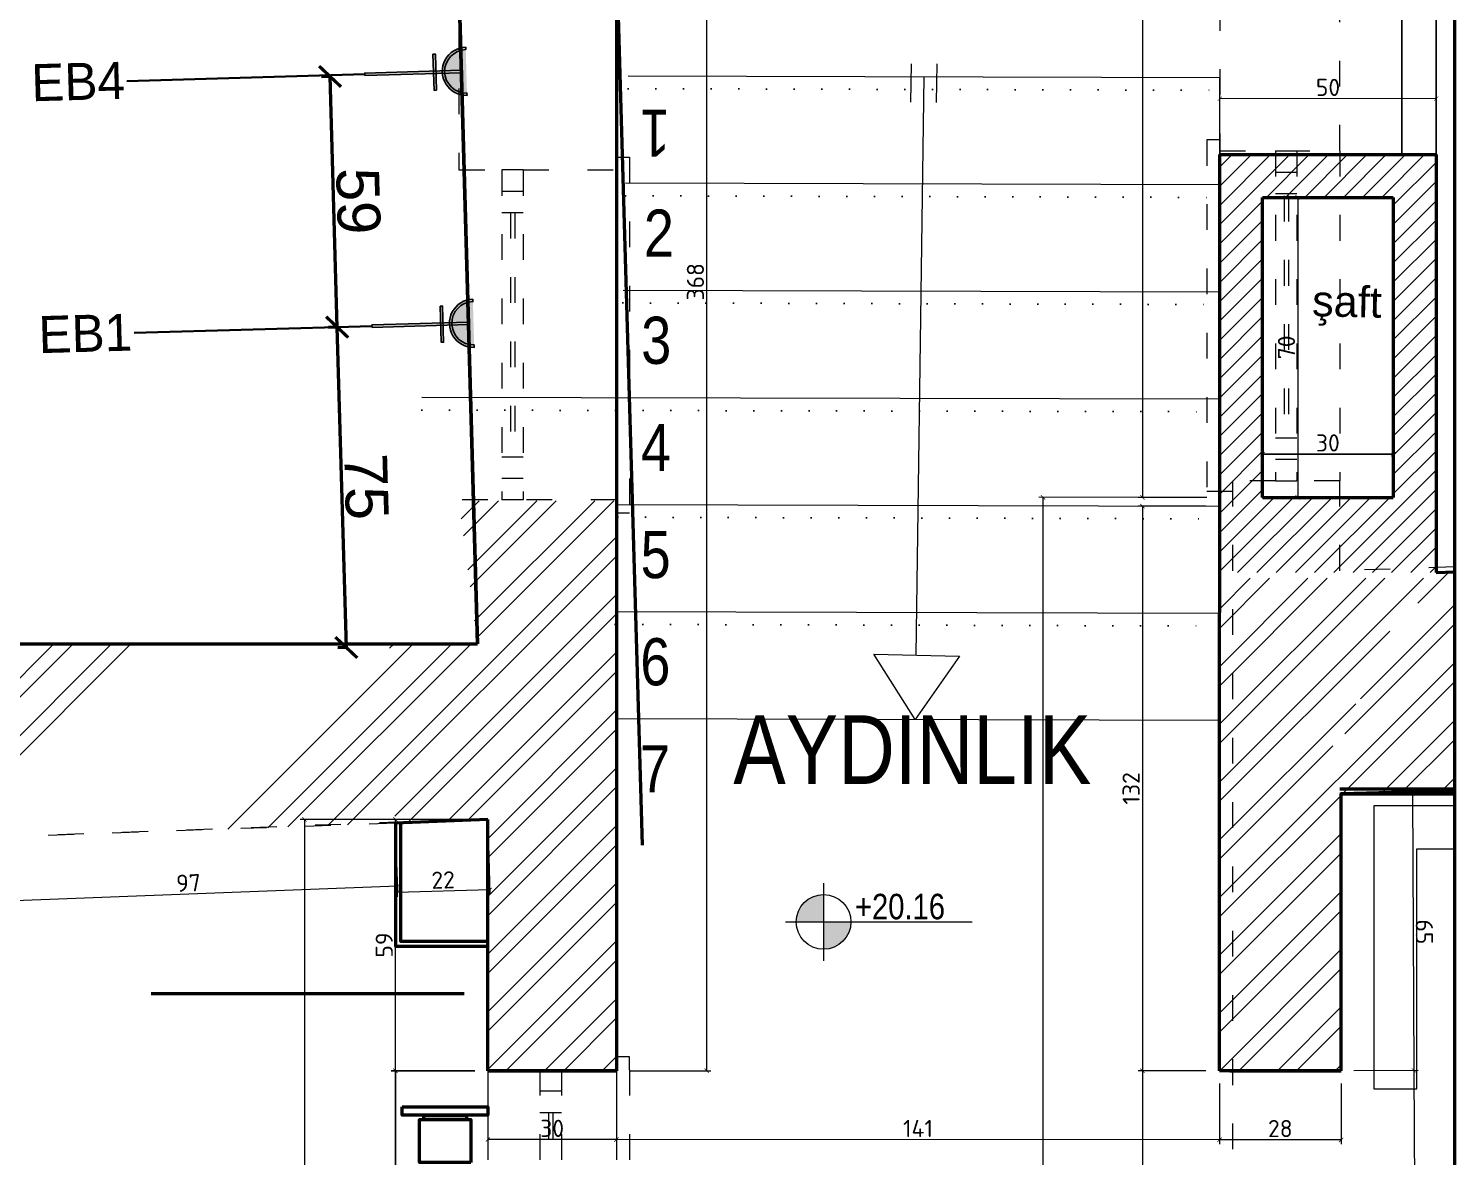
# Model space of a CAD drawing. Header units: inches. Extents: x -10121 to 9010, y 58067 to 62726.
# Drawn here: x 2993.7 to 3326.4, y 61288.9 to 61552.1 of the extents above; entities that cross this region are included whole.
import ezdxf
from ezdxf.enums import TextEntityAlignment as Align

# ---------------------------------------------------------------- set-up
doc = ezdxf.new("R2010")
doc.units = ezdxf.units.IN
for name, pattern in [('ACAD_ISO03W100', [30, 12, -18]), ('DOT', [6.35, 0, -6.35]), ('HIDDEN', [9.525, 6.35, -3.175])]:
    doc.linetypes.add(name, pattern=pattern)
for name, color, linetype, lineweight in [('A-DUVAR 0.20', 41, 'Continuous', 20), ('A-DUVAR 0.50', 40, 'Continuous', 50), ('A-MERDİ 0.18', 24, 'Continuous', 18), ('A-YAZI 0.09', 41, 'Continuous', 9), ('Auto-Duvar', 193, 'Continuous', 25), ('Auto-Olcu', 33, 'Continuous', 15), ('Auto-Silik', 251, 'Continuous', 5), ('Auto-Silik_Cizgiler', 47, 'Continuous', 9), ('Auto-SilikCizgiler', 251, 'Continuous', 9), ('Auto-Tefris', 32, 'Continuous', 9), ('ELK', 1, 'Continuous', 35), ('IZLER', 62, 'DOT', 25), ('OLCU+KOT', 70, 'Continuous', 20), ('TEXT', 142, 'Continuous', 20)]:
    doc.layers.add(name, color=color, linetype=linetype, lineweight=lineweight)
doc.layers.add('ELEKTRİK', color=10, linetype='Continuous')
doc.styles.add('1-20', font='isocpeur.ttf', dxfattribs={"height": 4})
doc.styles.get("Standard").update_dxf_attribs({"font": 'arial.ttf'})
doc.styles.add('STYLE1', font='technic_.ttf')
doc.styles.add('TAKSİM', font='GOTHIC.TTF', dxfattribs={"height": 20})
doc.linetypes.add('BATTING', pattern='A,0.0001,-0.1,[134,ltypeshp.shx,S=0.1,R=0,X=-0.1,Y=0],-0.2,[134,ltypeshp.shx,S=0.1,R=180,X=0.1,Y=0],-0.1', length=0.4001)
doc.dimstyles.new('ölçü 1_20', dxfattribs={"dimtxt": 4, "dimasz": 1, "dimexe": 1, "dimexo": 3, "dimtad": 1, "dimdec": 0, "dimtxsty": '1-20', "dimblk": 'ARCHTICK', "dimcen": 1.5, "dimclrd": 256, "dimclre": 256, "dimclrt": 256, "dimadec": 0, "dimazin": 0, "dimtfac": 1, "dimtdec": 0, "dimtmove": 0, "dimatfit": 3, "dimldrblk": 'ARCHTICK', "dimfxl": 1, "dimlwd": -1, "dimlwe": -1, "dimarcsym": 0})
doc.dimstyles.new('ölçü 1_50', dxfattribs={"dimtxt": 10, "dimasz": 5, "dimexe": 2, "dimexo": 5, "dimtad": 1, "dimdec": 0, "dimtxsty": 'Standard', "dimblk": 'ARCHTICK', "dimcen": 2.5, "dimclrd": 256, "dimclre": 256, "dimclrt": 256, "dimadec": 0, "dimazin": 0, "dimtfac": 1, "dimtdec": 0, "dimtmove": 0, "dimatfit": 3, "dimldrblk": 'ARCHTICK', "dimfxl": 1, "dimlwd": -1, "dimlwe": -1, "dimarcsym": 0})

# ---------------------------------------------------------------- blocks, each defined once
blk = doc.blocks.new('_ARCHTICK')
at = {"color": 0, "linetype": 'ByBlock', "const_width": 0.15}
blk.add_lwpolyline([(-0.5, -0.5), (0.5, 0.5)], dxfattribs=at)
blk = doc.blocks.new('*D322')
at = {"layer": 'Auto-Olcu', "ltscale": 5, "transparency": 16777216}
for p, q in [((3284.61, 61512.69), (3290.79, 61512.69)), ((3289.79, 61512.69), (3289.79, 61442.69)), ((3284.6, 61442.69), (3290.79, 61442.69))]:
    blk.add_line(p, q, dxfattribs=at)
at = {"layer": 'DEFPOINTS', "color": 0, "ltscale": 5, "transparency": 16777216}
for p in [(3281.61, 61512.69, 0.43), (3281.6, 61442.69, 0), (3289.79, 61442.69)]:
    blk.add_point(p, dxfattribs=at)
at = {"layer": 'Auto-Olcu', "ltscale": 5, "transparency": 16777216}
for p, rotation in [((3289.79, 61512.69), 89.99215612294563), ((3289.79, 61442.69), 269.9921561229456)]:
    blk.add_blockref('_ARCHTICK', p, dxfattribs=dict(at, rotation=rotation))
at = {"layer": 'Auto-Olcu', "ltscale": 5, "transparency": 16777216, "insert": (3287.17, 61477.69), "char_height": 4, "attachment_point": 5, "rotation": 89.9922, "style": '1-20'}
blk.add_mtext('70', dxfattribs=at)
blk = doc.blocks.new('*D364')
at = {"layer": 'Auto-Olcu', "ltscale": 5, "transparency": 16777216}
for p, q in [((3302.6, 61373.5), (3317.56, 61373.58)), ((3316.56, 61373.57), (3316.89, 61309.01)), ((3302.92, 61308.94), (3317.89, 61309.01))]:
    blk.add_line(p, q, dxfattribs=at)
at = {"layer": 'DEFPOINTS', "color": 0, "ltscale": 5, "transparency": 16777216}
for p in [(3299.6, 61373.49), (3316.89, 61309.01), (3299.92, 61308.92)]:
    blk.add_point(p, dxfattribs=at)
at = {"layer": 'Auto-Olcu', "ltscale": 5, "transparency": 16777216}
for p, rotation in [((3316.56, 61373.57), 90.28852393829712), ((3316.89, 61309.01), 270.2885239382971)]:
    blk.add_blockref('_ARCHTICK', p, dxfattribs=dict(at, rotation=rotation))
at = {"layer": 'Auto-Olcu', "ltscale": 5, "transparency": 16777216, "insert": (3319.35, 61341.3), "char_height": 4, "attachment_point": 5, "rotation": 270.2885, "style": '1-20'}
blk.add_mtext('65', dxfattribs=at)
blk = doc.blocks.new('*D365')
at = {"layer": 'Auto-Olcu', "ltscale": 5, "transparency": 16777216}
for p, q in [((3302.92, 61308.94), (3317.89, 61309.01)), ((3316.89, 61309.01), (3319.58, 60773.62)), ((3302.92, 60773.53), (3320.58, 60773.62))]:
    blk.add_line(p, q, dxfattribs=at)
at = {"layer": 'DEFPOINTS', "color": 0, "ltscale": 5, "transparency": 16777216}
for p in [(3299.92, 61308.92), (3299.92, 60773.52), (3319.58, 60773.62)]:
    blk.add_point(p, dxfattribs=at)
at = {"layer": 'Auto-Olcu', "ltscale": 5, "transparency": 16777216}
for p, rotation in [((3316.89, 61309.01), 90.28852393795597), ((3319.58, 60773.62), 270.288523937956)]:
    blk.add_blockref('_ARCHTICK', p, dxfattribs=dict(at, rotation=rotation))
at = {"layer": 'Auto-Olcu', "ltscale": 5, "transparency": 16777216, "insert": (3320.86, 61041.33), "char_height": 4, "attachment_point": 5, "rotation": 270.2885, "style": '1-20'}
blk.add_mtext('535', dxfattribs=at)
blk = doc.blocks.new('*D367')
at = {"layer": 'Auto-Olcu', "ltscale": 5, "transparency": 16777216}
for p, q in [((3268.34, 61440.67), (3252.55, 61440.67)), ((3253.55, 61440.67), (3253.55, 61308.92)), ((3268.33, 61308.92), (3252.55, 61308.92))]:
    blk.add_line(p, q, dxfattribs=at)
at = {"layer": 'DEFPOINTS', "color": 0, "ltscale": 5, "transparency": 16777216}
for p in [(3271.34, 61440.67), (3253.55, 61308.92), (3271.33, 61308.92)]:
    blk.add_point(p, dxfattribs=at)
at = {"layer": 'Auto-Olcu', "ltscale": 5, "transparency": 16777216}
for p, rotation in [((3253.55, 61440.67), 89.99893889221205), ((3253.55, 61308.92), 269.998938892212)]:
    blk.add_blockref('_ARCHTICK', p, dxfattribs=dict(at, rotation=rotation))
at = {"layer": 'Auto-Olcu', "ltscale": 5, "transparency": 16777216, "insert": (3250.93, 61374.8), "char_height": 4, "attachment_point": 5, "rotation": 89.9989, "style": '1-20'}
blk.add_mtext('132', dxfattribs=at)
blk = doc.blocks.new('*D368')
at = {"layer": 'Auto-Olcu', "ltscale": 5, "transparency": 16777216}
for p, q in [((3268.33, 61308.92), (3252.55, 61308.92)), ((3253.55, 61308.92), (3253.54, 60773.52)), ((3268.57, 60773.52), (3252.54, 60773.52))]:
    blk.add_line(p, q, dxfattribs=at)
at = {"layer": 'DEFPOINTS', "color": 0, "ltscale": 5, "transparency": 16777216}
for p in [(3271.33, 61308.92), (3253.54, 60773.52), (3271.57, 60773.52)]:
    blk.add_point(p, dxfattribs=at)
at = {"layer": 'Auto-Olcu', "ltscale": 5, "transparency": 16777216}
for p, rotation in [((3253.55, 61308.92), 89.99893889275977), ((3253.54, 60773.52), 269.9989388927598)]:
    blk.add_blockref('_ARCHTICK', p, dxfattribs=dict(at, rotation=rotation))
at = {"layer": 'Auto-Olcu', "ltscale": 5, "transparency": 16777216, "insert": (3250.92, 61041.22), "char_height": 4, "attachment_point": 5, "rotation": 89.9989, "style": '1-20'}
blk.add_mtext('535', dxfattribs=at)
blk = doc.blocks.new('*D370')
at = {"layer": 'Auto-Olcu', "ltscale": 5, "transparency": 16777216}
for p, q in [((3268.6, 61442.69), (3229.4, 61442.7)), ((3230.36, 60716.36), (3230.4, 61442.7)), ((3268.57, 60716.36), (3229.36, 60716.36))]:
    blk.add_line(p, q, dxfattribs=at)
at = {"layer": 'DEFPOINTS', "color": 0, "ltscale": 5, "transparency": 16777216}
for p in [(3230.4, 61442.7), (3271.6, 61442.69), (3271.57, 60716.36)]:
    blk.add_point(p, dxfattribs=at)
at = {"layer": 'Auto-Olcu', "ltscale": 5, "transparency": 16777216}
for p, rotation in [((3230.4, 61442.7), 89.99695626292811), ((3230.36, 60716.36), 269.9969562629281)]:
    blk.add_blockref('_ARCHTICK', p, dxfattribs=dict(at, rotation=rotation))
at = {"layer": 'Auto-Olcu', "ltscale": 5, "transparency": 16777216, "insert": (3227.76, 61079.53), "char_height": 4, "attachment_point": 5, "rotation": 89.997, "style": '1-20'}
blk.add_mtext('726', dxfattribs=at)
blk = doc.blocks.new('*D371')
at = {"layer": 'Auto-Olcu', "ltscale": 5, "transparency": 16777216}
for p, q in [((3271.56, 61305.93), (3271.56, 61291.8)), ((3299.92, 61305.92), (3299.92, 61291.79)), ((3299.92, 61292.79), (3271.56, 61292.8))]:
    blk.add_line(p, q, dxfattribs=at)
at = {"layer": 'DEFPOINTS', "color": 0, "ltscale": 5, "transparency": 16777216}
for p in [(3271.56, 61308.93), (3299.92, 61308.92), (3271.56, 61292.8)]:
    blk.add_point(p, dxfattribs=at)
at = {"layer": 'Auto-Olcu', "ltscale": 5, "transparency": 16777216}
for p, rotation in [((3271.56, 61292.8), 179.9834468725655), ((3299.92, 61292.79), 359.9834468725655)]:
    blk.add_blockref('_ARCHTICK', p, dxfattribs=dict(at, rotation=rotation))
at = {"layer": 'Auto-Olcu', "ltscale": 5, "transparency": 16777216, "insert": (3285.74, 61295.42), "char_height": 4, "attachment_point": 5, "rotation": 359.9834, "style": '1-20'}
blk.add_mtext('28', dxfattribs=at)
blk = doc.blocks.new('*D372')
at = {"layer": 'Auto-Olcu', "ltscale": 5, "transparency": 16777216}
for p, q in [((3130.86, 61305.92), (3130.86, 61291.84)), ((3271.56, 61305.93), (3271.56, 61291.8)), ((3271.56, 61292.8), (3130.86, 61292.84))]:
    blk.add_line(p, q, dxfattribs=at)
at = {"layer": 'DEFPOINTS', "color": 0, "ltscale": 5, "transparency": 16777216}
for p in [(3130.86, 61308.92), (3271.56, 61308.93), (3130.86, 61292.84)]:
    blk.add_point(p, dxfattribs=at)
at = {"layer": 'Auto-Olcu', "ltscale": 5, "transparency": 16777216}
for p, rotation in [((3130.86, 61292.84), 179.9834468720648), ((3271.56, 61292.8), 359.9834468720648)]:
    blk.add_blockref('_ARCHTICK', p, dxfattribs=dict(at, rotation=rotation))
at = {"layer": 'Auto-Olcu', "ltscale": 5, "transparency": 16777216, "insert": (3201.21, 61295.45), "char_height": 4, "attachment_point": 5, "rotation": 359.9834, "style": '1-20'}
blk.add_mtext('141', dxfattribs=at)
blk = doc.blocks.new('*D373')
at = {"layer": 'Auto-Olcu', "ltscale": 5, "transparency": 16777216}
for p, q in [((3100.86, 61305.92), (3100.86, 61291.85)), ((3130.86, 61305.92), (3130.86, 61291.84)), ((3130.86, 61292.84), (3100.86, 61292.85))]:
    blk.add_line(p, q, dxfattribs=at)
at = {"layer": 'DEFPOINTS', "color": 0, "ltscale": 5, "transparency": 16777216}
for p in [(3100.86, 61308.92), (3130.86, 61308.92), (3100.86, 61292.85)]:
    blk.add_point(p, dxfattribs=at)
at = {"layer": 'Auto-Olcu', "ltscale": 5, "transparency": 16777216}
for p, rotation in [((3100.86, 61292.85), 179.9834468720648), ((3130.86, 61292.84), 359.9834468720648)]:
    blk.add_blockref('_ARCHTICK', p, dxfattribs=dict(at, rotation=rotation))
at = {"layer": 'Auto-Olcu', "ltscale": 5, "transparency": 16777216, "insert": (3115.86, 61295.47), "char_height": 4, "attachment_point": 5, "rotation": 359.9834, "style": '1-20'}
blk.add_mtext('30', dxfattribs=at)
blk = doc.blocks.new('*D376')
at = {"layer": 'Auto-Olcu', "ltscale": 5, "transparency": 16777216}
for p, q in [((3097.86, 61367.55), (3078.3, 61367.55)), ((3079.3, 61308.92), (3079.3, 61367.55)), ((3097.8, 61308.92), (3078.3, 61308.92))]:
    blk.add_line(p, q, dxfattribs=at)
at = {"layer": 'DEFPOINTS', "color": 0, "ltscale": 5, "transparency": 16777216}
for p in [(3079.3, 61367.55), (3100.86, 61367.55), (3100.8, 61308.92)]:
    blk.add_point(p, dxfattribs=at)
at = {"layer": 'Auto-Olcu', "ltscale": 5, "transparency": 16777216}
for p, rotation in [((3079.3, 61367.55), 90), ((3079.3, 61308.92), 270)]:
    blk.add_blockref('_ARCHTICK', p, dxfattribs=dict(at, rotation=rotation))
at = {"layer": 'Auto-Olcu', "ltscale": 5, "transparency": 16777216, "insert": (3076.68, 61338.24), "char_height": 4, "attachment_point": 5, "rotation": 90, "style": '1-20'}
blk.add_mtext('59', dxfattribs=at)
blk = doc.blocks.new('*D377')
at = {"layer": 'Auto-Olcu', "ltscale": 5, "transparency": 16777216}
for p, q in [((3097.86, 61367.55), (3057.06, 61367.55)), ((3058.06, 61367.55), (3058.06, 60660.02)), ((3097.42, 60660.02), (3057.06, 60660.02))]:
    blk.add_line(p, q, dxfattribs=at)
at = {"layer": 'DEFPOINTS', "color": 0, "ltscale": 5, "transparency": 16777216}
for p in [(3100.86, 61367.55), (3058.06, 60660.02), (3100.42, 60660.02)]:
    blk.add_point(p, dxfattribs=at)
at = {"layer": 'Auto-Olcu', "ltscale": 5, "transparency": 16777216}
for p, rotation in [((3058.06, 61367.55), 90), ((3058.06, 60660.02), 270)]:
    blk.add_blockref('_ARCHTICK', p, dxfattribs=dict(at, rotation=rotation))
at = {"layer": 'Auto-Olcu', "ltscale": 5, "transparency": 16777216, "insert": (3055.44, 61013.78), "char_height": 4, "attachment_point": 5, "rotation": 90, "style": '1-20'}
blk.add_mtext('708', dxfattribs=at)
blk = doc.blocks.new('*D378')
at = {"layer": 'Auto-Olcu', "ltscale": 5, "transparency": 16777216}
for p, q in [((3079.28, 61363.94), (3079.68, 61349.48)), ((3100.95, 61364.55), (3101.35, 61350.09)), ((3101.32, 61351.09), (3079.66, 61350.48))]:
    blk.add_line(p, q, dxfattribs=at)
at = {"layer": 'DEFPOINTS', "color": 0, "ltscale": 5, "transparency": 16777216}
for p in [(3079.2, 61366.94), (3100.86, 61367.55), (3079.66, 61350.48)]:
    blk.add_point(p, dxfattribs=at)
at = {"layer": 'Auto-Olcu', "ltscale": 5, "transparency": 16777216}
for p, rotation in [((3079.66, 61350.48), 181.6030276714567), ((3101.32, 61351.09), 1.603027671456676)]:
    blk.add_blockref('_ARCHTICK', p, dxfattribs=dict(at, rotation=rotation))
at = {"layer": 'Auto-Olcu', "ltscale": 5, "transparency": 16777216, "insert": (3090.42, 61353.41), "char_height": 4, "attachment_point": 5, "rotation": 1.603, "style": '1-20'}
blk.add_mtext('22', dxfattribs=at)
blk = doc.blocks.new('*D379')
at = {"layer": 'Auto-Olcu', "ltscale": 5, "transparency": 16777216}
for p, q in [((3079.31, 61363.94), (3079.81, 61350.96)), ((2982, 61360.22), (2982.5, 61347.24)), ((3079.77, 61351.96), (2982.46, 61348.24))]:
    blk.add_line(p, q, dxfattribs=at)
at = {"layer": 'DEFPOINTS', "color": 0, "ltscale": 5, "transparency": 16777216}
for p in [(3079.2, 61366.94), (2981.88, 61363.22), (2982.46, 61348.24)]:
    blk.add_point(p, dxfattribs=at)
at = {"layer": 'Auto-Olcu', "ltscale": 5, "transparency": 16777216}
for p, rotation in [((3079.77, 61351.96), 2.1900749773088), ((2982.46, 61348.24), 182.1900749773088)]:
    blk.add_blockref('_ARCHTICK', p, dxfattribs=dict(at, rotation=rotation))
at = {"layer": 'Auto-Olcu', "ltscale": 5, "transparency": 16777216, "insert": (3031.01, 61352.72), "char_height": 4, "attachment_point": 5, "rotation": 2.1901, "style": '1-20'}
blk.add_mtext('97', dxfattribs=at)
blk = doc.blocks.new('*D484')
at = {"layer": 'Auto-Olcu', "ltscale": 5, "transparency": 16777216}
for p, q in [((3133.86, 61677.08), (3152.9, 61677.08)), ((3151.9, 61677.08), (3151.9, 61308.92)), ((3133.86, 61308.92), (3152.9, 61308.92))]:
    blk.add_line(p, q, dxfattribs=at)
at = {"layer": 'DEFPOINTS', "color": 0, "ltscale": 5, "transparency": 16777216}
for p in [(3130.86, 61677.08), (3130.86, 61308.92), (3151.9, 61308.92)]:
    blk.add_point(p, dxfattribs=at)
at = {"layer": 'Auto-Olcu', "ltscale": 5, "transparency": 16777216}
for p, rotation in [((3151.9, 61677.08), 90), ((3151.9, 61308.92), 270)]:
    blk.add_blockref('_ARCHTICK', p, dxfattribs=dict(at, rotation=rotation))
at = {"layer": 'Auto-Olcu', "ltscale": 5, "transparency": 16777216, "insert": (3149.28, 61493), "char_height": 4, "attachment_point": 5, "rotation": 90, "style": '1-20'}
blk.add_mtext('368', dxfattribs=at)
blk = doc.blocks.new('*D489')
at = {"layer": 'Auto-Olcu', "ltscale": 5, "transparency": 16777216}
for p, q in [((3268.6, 61692.32), (3252.55, 61692.32)), ((3253.55, 61692.32), (3253.55, 61442.69)), ((3268.6, 61442.69), (3252.55, 61442.69))]:
    blk.add_line(p, q, dxfattribs=at)
at = {"layer": 'DEFPOINTS', "color": 0, "ltscale": 5, "transparency": 16777216}
for p in [(3271.6, 61692.32), (3253.55, 61442.69), (3271.6, 61442.69)]:
    blk.add_point(p, dxfattribs=at)
at = {"layer": 'Auto-Olcu', "ltscale": 5, "transparency": 16777216}
for p, rotation in [((3253.55, 61692.32), 90.00127019456967), ((3253.55, 61442.69), 270.0012701945697)]:
    blk.add_blockref('_ARCHTICK', p, dxfattribs=dict(at, rotation=rotation))
at = {"layer": 'Auto-Olcu', "ltscale": 5, "transparency": 16777216, "insert": (3256.17, 61567.51), "char_height": 4, "attachment_point": 5, "rotation": 270.0013, "style": '1-20'}
blk.add_mtext('250', dxfattribs=at)
blk = doc.blocks.new('*D509')
at = {"layer": 'Auto-Olcu', "ltscale": 5, "transparency": 16777216}
for p, q in [((3271.63, 61525.69), (3271.63, 61536.73)), ((3322.08, 61535.71), (3271.63, 61535.73)), ((3322.08, 61525.67), (3322.08, 61536.71))]:
    blk.add_line(p, q, dxfattribs=at)
at = {"layer": 'DEFPOINTS', "color": 0, "ltscale": 5, "transparency": 16777216}
for p in [(3271.63, 61535.73), (3271.63, 61522.69), (3322.08, 61522.67)]:
    blk.add_point(p, dxfattribs=at)
at = {"layer": 'Auto-Olcu', "ltscale": 5, "transparency": 16777216}
for p, rotation in [((3271.63, 61535.73), 179.983446872612), ((3322.08, 61535.71), 359.983446872612)]:
    blk.add_blockref('_ARCHTICK', p, dxfattribs=dict(at, rotation=rotation))
at = {"layer": 'Auto-Olcu', "ltscale": 5, "transparency": 16777216, "insert": (3296.86, 61538.35), "char_height": 4, "attachment_point": 5, "rotation": 359.9834, "style": '1-20'}
blk.add_mtext('50', dxfattribs=at)
blk = doc.blocks.new('*D523')
at = {"layer": 'Auto-Olcu', "ltscale": 5, "transparency": 16777216}
for p, q in [((3100.86, 61305.92), (3100.86, 61291.85)), ((3130.86, 61305.92), (3130.86, 61291.84)), ((3130.86, 61292.84), (3100.86, 61292.85))]:
    blk.add_line(p, q, dxfattribs=at)
at = {"layer": 'DEFPOINTS', "color": 0, "ltscale": 5, "transparency": 16777216}
for p in [(3100.86, 61308.92), (3130.86, 61308.92), (3100.86, 61292.85)]:
    blk.add_point(p, dxfattribs=at)
at = {"layer": 'Auto-Olcu', "ltscale": 5, "transparency": 16777216}
for p, rotation in [((3100.86, 61292.85), 179.9834468712311), ((3130.86, 61292.84), 359.983446871231)]:
    blk.add_blockref('_ARCHTICK', p, dxfattribs=dict(at, rotation=rotation))
at = {"layer": 'Auto-Olcu', "ltscale": 5, "transparency": 16777216, "insert": (3115.86, 61295.47), "char_height": 4, "attachment_point": 5, "rotation": 359.9834, "style": '1-20'}
blk.add_mtext('30', dxfattribs=at)
blk = doc.blocks.new('*D524')
at = {"layer": 'Auto-Olcu', "ltscale": 5, "transparency": 16777216}
for p, q in [((3097.86, 61367.55), (3078.3, 61367.55)), ((3079.3, 61308.92), (3079.3, 61367.55)), ((3097.8, 61308.92), (3078.3, 61308.92))]:
    blk.add_line(p, q, dxfattribs=at)
at = {"layer": 'DEFPOINTS', "color": 0, "ltscale": 5, "transparency": 16777216}
for p in [(3079.3, 61367.55), (3100.86, 61367.55), (3100.8, 61308.92)]:
    blk.add_point(p, dxfattribs=at)
at = {"layer": 'Auto-Olcu', "ltscale": 5, "transparency": 16777216}
for p, rotation in [((3079.3, 61367.55), 90), ((3079.3, 61308.92), 270)]:
    blk.add_blockref('_ARCHTICK', p, dxfattribs=dict(at, rotation=rotation))
at = {"layer": 'Auto-Olcu', "ltscale": 5, "transparency": 16777216, "insert": (3076.68, 61338.24), "char_height": 4, "attachment_point": 5, "rotation": 90, "style": '1-20'}
blk.add_mtext('59', dxfattribs=at)
blk = doc.blocks.new('*D525')
at = {"layer": 'Auto-Olcu', "ltscale": 5, "transparency": 16777216}
for p, q in [((3079.28, 61363.94), (3079.68, 61349.48)), ((3100.95, 61364.55), (3101.35, 61350.09)), ((3101.32, 61351.09), (3079.66, 61350.48))]:
    blk.add_line(p, q, dxfattribs=at)
at = {"layer": 'DEFPOINTS', "color": 0, "ltscale": 5, "transparency": 16777216}
for p in [(3079.2, 61366.94), (3100.86, 61367.55), (3079.66, 61350.48)]:
    blk.add_point(p, dxfattribs=at)
at = {"layer": 'Auto-Olcu', "ltscale": 5, "transparency": 16777216}
for p, rotation in [((3079.66, 61350.48), 181.603027671461), ((3101.32, 61351.09), 1.603027671460993)]:
    blk.add_blockref('_ARCHTICK', p, dxfattribs=dict(at, rotation=rotation))
at = {"layer": 'Auto-Olcu', "ltscale": 5, "transparency": 16777216, "insert": (3090.42, 61353.41), "char_height": 4, "attachment_point": 5, "rotation": 1.603, "style": '1-20'}
blk.add_mtext('22', dxfattribs=at)
blk = doc.blocks.new('*D526')
at = {"layer": 'Auto-Olcu', "ltscale": 5, "transparency": 16777216}
for p, q in [((3079.31, 61363.94), (3079.81, 61350.96)), ((2982, 61360.22), (2982.5, 61347.24)), ((3079.77, 61351.96), (2982.46, 61348.24))]:
    blk.add_line(p, q, dxfattribs=at)
at = {"layer": 'DEFPOINTS', "color": 0, "ltscale": 5, "transparency": 16777216}
for p in [(3079.2, 61366.94), (2981.88, 61363.22), (2982.46, 61348.24)]:
    blk.add_point(p, dxfattribs=at)
at = {"layer": 'Auto-Olcu', "ltscale": 5, "transparency": 16777216}
for p, rotation in [((3079.77, 61351.96), 2.190074977290335), ((2982.46, 61348.24), 182.1900749772904)]:
    blk.add_blockref('_ARCHTICK', p, dxfattribs=dict(at, rotation=rotation))
at = {"layer": 'Auto-Olcu', "ltscale": 5, "transparency": 16777216, "insert": (3031.01, 61352.72), "char_height": 4, "attachment_point": 5, "rotation": 2.1901, "style": '1-20'}
blk.add_mtext('97', dxfattribs=at)
blk = doc.blocks.new('mghh')
at = {"layer": 'A-DUVAR 0.50'}
for points in [[(-66467.04, 54547.04), (-66467.04, 54567.04), (-66465.04, 54567.04), (-66465.04, 54547.04)], [(-66454.04, 54563.04), (-66454.04, 54551.04), (-66464.04, 54551.04), (-66464.04, 54563.04)], [(-66465.04, 54552.04), (-66465.04, 54562.04), (-66464.04, 54562.04), (-66464.04, 54552.04)]]:
    blk.add_lwpolyline(points, close=True, dxfattribs=at)
blk = doc.blocks.new('A$C50025146')
at = {"layer": 'ELEKTRİK'}
h = blk.add_hatch(color=256, dxfattribs=at)
edge = h.paths.add_edge_path()
edge.add_line((23.7, 11.25), (23.7, 10.69))
edge.add_ellipse((23.7, 5.63), major_axis=(3.58, -3.58), ratio=1, start_angle=135, end_angle=315)
edge.add_line((23.7, 0.56), (23.7, 0))
edge.add_ellipse((23.7, 5.63), major_axis=(3.98, 3.98), ratio=1, start_angle=45, end_angle=225, ccw=False)
for points in [[(16.03, 9.85), (16.59, 9.85), (16.59, 1.41), (16.03, 1.41)], [(0, 5.35), (0, 5.91), (22.51, 5.91), (22.51, 5.35)]]:
    blk.add_hatch(color=256, dxfattribs=at).paths.add_polyline_path(points)
at = {"layer": 'ELEKTRİK', "elevation": 0}
blk.add_lwpolyline([(23.7, 0), (23.7, 0.56, -1), (23.7, 10.69), (23.7, 11.25, 1)], format="xyb", close=True, dxfattribs=at)
for points in [[(16.03, 1.41), (16.03, 9.85), (16.59, 9.85), (16.59, 1.41)], [(0, 5.91), (22.51, 5.91), (22.51, 5.35), (0, 5.35)]]:
    blk.add_lwpolyline(points, close=True, dxfattribs=at)
blk = doc.blocks.new('*D773')
at = {"layer": 'A-DUVAR 0.50', "transparency": 16777216}
for p, q in [((3065.89, 61482.41), (3063.71, 61482.35)), ((3067.84, 61407.66), (3065.71, 61482.41)), ((3068.02, 61407.66), (3065.84, 61407.6))]:
    blk.add_line(p, q, dxfattribs=at)
at = {"layer": 'DEFPOINTS', "color": 0, "transparency": 16777216}
for p in [(3065.71, 61482.41), (3096.32, 61483.28), (3098.46, 61408.53)]:
    blk.add_point(p, dxfattribs=at)
at = {"layer": 'A-DUVAR 0.50', "transparency": 16777216, "xscale": 5, "yscale": 5, "zscale": 5}
for p, rotation in [((3065.71, 61482.41), 91.63627543515673), ((3067.84, 61407.66), 271.6362754351567)]:
    blk.add_blockref('_ARCHTICK', p, dxfattribs=dict(at, rotation=rotation))
at = {"layer": 'A-DUVAR 0.50', "transparency": 16777216, "insert": (3072.48, 61445.2), "char_height": 10, "attachment_point": 5, "rotation": 271.6363}
blk.add_mtext('75', dxfattribs=at)
blk = doc.blocks.new('*D774')
at = {"layer": 'A-DUVAR 0.50', "transparency": 16777216}
for p, q in [((3064.22, 61540.91), (3062.04, 61540.84)), ((3065.71, 61482.41), (3064.04, 61540.9)), ((3065.89, 61482.41), (3063.71, 61482.35))]:
    blk.add_line(p, q, dxfattribs=at)
at = {"layer": 'DEFPOINTS', "color": 0, "transparency": 16777216}
for p in [(3064.04, 61540.9), (3083.4, 61541.45), (3096.32, 61483.28)]:
    blk.add_point(p, dxfattribs=at)
at = {"layer": 'A-DUVAR 0.50', "transparency": 16777216, "xscale": 5, "yscale": 5, "zscale": 5}
for p, rotation in [((3064.04, 61540.9), 91.63627543515673), ((3065.71, 61482.41), 271.6362754351567)]:
    blk.add_blockref('_ARCHTICK', p, dxfattribs=dict(at, rotation=rotation))
at = {"layer": 'A-DUVAR 0.50', "transparency": 16777216, "insert": (3070.6, 61511.82), "char_height": 10, "attachment_point": 5, "rotation": 271.6363}
blk.add_mtext('59', dxfattribs=at)

msp = doc.modelspace()

# ---------------------------------------------------------------- hatches: boundary and pattern name
at = {"layer": 'Auto-Silik_Cizgiler'}
h = msp.add_hatch(dxfattribs=at)
h.set_pattern_fill('ANSI31', color=256)
h.set_pattern_definition([(45, (35552.8964, -4133.1194), (-2.24506403, 2.24506403), [])])
h.paths.add_polyline_path([(3271.63, 61522.67), (3322.08, 61522.67), (3322.08, 61425.16), (3271.63, 61425.16)])
h.paths.add_polyline_path([(3281.6, 61442.69), (3281.6, 61512.69), (3312.08, 61512.69), (3312.08, 61442.69)])
h = msp.add_hatch(dxfattribs=at)
h.set_pattern_fill('ANSI32', color=256)
h.set_pattern_definition([(45, (35076.8135, 976.715), (-6.7351921, 6.7351921), []), (45, (35081.304, 976.715), (-6.7351921, 6.7351921), [])])
h.paths.add_polyline_path([(3297.93, 61384.76), (3299.32, 61383.44), (3307.88, 61407.17), (3322.08, 61425.16)], flags=16)
h.paths.add_polyline_path([(3326.37, 61374.22), (3326.37, 61425.31), (3322.08, 61425.16), (3322.08, 61423.81), (3271.6, 61423.81), (3271.56, 61308.92), (3299.92, 61309.07), (3299.6, 61373.49)])
at = {"layer": 'OLCU+KOT'}
h = msp.add_hatch(color=256, dxfattribs=at)
h.paths.add_polyline_path([(3179.19, 61350, 0.414214), (3172.81, 61343.63), (3179.19, 61343.63)])
h.paths.add_polyline_path([(3185.57, 61343.63), (3179.19, 61343.63), (3179.19, 61337.25, 0.414214)])

# ---------------------------------------------------------------- linework, layer by layer
at = {"layer": 'A-DUVAR 0.20', "linetype": 'ACAD_ISO03W100', "ltscale": 0.5}
msp.add_line((3079.2, 61366.68), (2981.88, 61363.22), dxfattribs=at)
at = {"layer": 'A-DUVAR 0.50'}
for p, q in [((3326.37, 62198.05), (3326.37, 60399.84)), ((3130.88, 61645.08), (3130.86, 61308.92)), ((3271.56, 61308.92), (3271.63, 61522.67)), ((3322.08, 61425.16), (3326.37, 61425.31)), ((3299.6, 61374.69), (3326.37, 61374.69)), ((3299.6, 61373.49), (3326.37, 61373.49)), ((3326.37, 61374.22), (3299.92, 61373.5)), ((3299.92, 61308.92), (3299.92, 61373.5)), ((3100.86, 61367.55), (3079.2, 61366.68)), ((3100.86, 61308.92), (3100.86, 61367.55)), ((3130.86, 61308.92), (3100.86, 61308.92)), ((3100.88, 61308.92), (3130.86, 61308.92)), ((3299.92, 61308.92), (3271.56, 61308.92)), ((3273.99, 61308.92), (3299.92, 61308.92))]:
    msp.add_line(p, q, dxfattribs=at)
at = {"layer": 'A-DUVAR 0.50', "color": 0}
for p, q in [((3127.03, 61704.08), (3136.82, 61361.53)), ((3098.46, 61408.53), (3090.43, 61689.66)), ((3090.43, 61689.66), (3098.46, 61408.53)), ((2846.46, 61408.53), (3098.46, 61408.53))]:
    msp.add_line(p, q, dxfattribs=at)
at = {"layer": 'A-DUVAR 0.50', "extrusion": (0.000323711, -0.006118, 0.999981)}
for p, q in [((3281.6, 61442.69, 0), (3281.61, 61512.69, 0.43)), ((3281.61, 61512.69, 0.43), (3312.08, 61512.69, 0.42)), ((3312.08, 61512.69, 0.42), (3312.07, 61442.69, -0.01)), ((3281.6, 61442.69, 0), (3312.07, 61442.69, -0.01))]:
    msp.add_line(p, q, dxfattribs=at)
at = {"layer": 'A-DUVAR 0.50'}
for points in [[(3271.63, 61522.67), (3322.08, 61522.67)], [(3079.3, 61366.68), (3079.3, 61337.95), (3100.86, 61337.95)], [(3080.5, 61366.68), (3080.5, 61339.15), (3100.86, 61339.15)]]:
    msp.add_lwpolyline(points, dxfattribs=at)
at = {"layer": 'A-DUVAR 0.50', "elevation": 0.42}
msp.add_lwpolyline([(3322.08, 61522.67), (3322.08, 61425.16)], dxfattribs=at)
at = {"layer": 'A-DUVAR 0.50', "linetype": 'BATTING', "ltscale": 15}
msp.add_lwpolyline([(3022.27, 61326.96), (3095.35, 61326.96)], dxfattribs=at)
at = {"layer": 'A-MERDİ 0.18'}
msp.add_line((3271.6, 61423.51), (3271.61, 61540.67), dxfattribs=at)
for points in [[(3199.53, 61534.87), (3199.66, 61543.87)], [(3205.53, 61534.85), (3205.66, 61543.85)], [(3133.62, 61541.05), (3271.61, 61540.67)], [(3200.77, 61405.87), (3202.62, 61540.86)], [(3133, 61516.05), (3271.54, 61515.67)], [(3132.39, 61491.06), (3271.47, 61490.67)], [(3085.49, 61466.06), (3271.41, 61465.67)], [(3131.16, 61441.06), (3271.34, 61440.67)], [(3130.55, 61416.06), (3271.27, 61415.67)], [(3200.57, 61390.87), (3190.94, 61406.11), (3210.93, 61405.62), (3200.57, 61390.87)], [(3130.86, 61391.06), (3271.59, 61390.67)]]:
    msp.add_lwpolyline(points, dxfattribs=at)
at = {"layer": 'Auto-Duvar'}
msp.add_line((3322.1, 61425.16), (3322.1, 61569.68), dxfattribs=at)
for points in [[(3326.37, 61577.68), (3314.1, 61577.68), (3314.1, 61522.67)], [(3326.37, 61569.68), (3322.1, 61569.68), (3322.1, 61522.67)]]:
    msp.add_lwpolyline(points, dxfattribs=at)
at = {"layer": 'Auto-Silik', "linetype": 'HIDDEN'}
msp.add_lwpolyline([(3271.56, 61308.92), (3275.57, 61308.92)], dxfattribs=at)
at = {"layer": 'Auto-Silik_Cizgiler'}
for p, q in [((3094.65, 61437.68), (3098.85, 61441.89)), ((3095.17, 61433.71), (3103.34, 61441.89)), ((3096.2, 61425.77), (3112.32, 61441.89)), ((3096.72, 61421.8), (3116.81, 61441.89)), ((3097.76, 61413.86), (3125.79, 61441.89)), ((3098.28, 61409.89), (3130.28, 61441.89)), ((3063.49, 61366.12), (3130.86, 61433.49)), ((3068.15, 61366.28), (3130.86, 61429)), ((3079.13, 61368.29), (3130.86, 61420.02)), ((3082.19, 61366.85), (3130.86, 61415.53)), ((2953.99, 61362.9), (2999.62, 61408.53)), ((2958.6, 61363.03), (3004.11, 61408.53)), ((2967.83, 61363.27), (3013.09, 61408.53)), ((2972.44, 61363.39), (3017.58, 61408.53)), ((3040.22, 61365.29), (3083.46, 61408.53)), ((3049.53, 61365.62), (3092.44, 61408.53)), ((3054.18, 61365.79), (3096.93, 61408.53)), ((3077.92, 61407.49), (3078.97, 61408.53)), ((3091.52, 61367.21), (3130.86, 61406.55)), ((3096.19, 61367.38), (3130.86, 61402.06)), ((3100.82, 61363.04), (3130.86, 61393.08)), ((3100.83, 61358.55), (3130.86, 61388.59)), ((3100.83, 61349.58), (3130.86, 61379.61)), ((3100.84, 61345.09), (3130.86, 61375.12)), ((3100.84, 61336.12), (3130.86, 61366.14)), ((3100.85, 61331.63), (3130.86, 61361.65)), ((3100.85, 61322.66), (3130.86, 61352.67)), ((3100.86, 61318.17), (3130.86, 61348.17)), ((3100.86, 61309.19), (3130.86, 61339.19)), ((3105.08, 61308.92), (3130.86, 61334.7)), ((3114.06, 61308.92), (3130.86, 61325.72)), ((3118.55, 61308.92), (3130.86, 61321.23)), ((3127.53, 61308.92), (3130.86, 61312.25))]:
    msp.add_line(p, q, dxfattribs=at)
at = {"layer": 'Auto-SilikCizgiler', "color": 1, "linetype": 'ACAD_ISO03W100', "ltscale": 0.5, "true_color": 0xe60000}
for p, q in [((3271.62, 61572.58), (3271.62, 61523.58)), ((3299.62, 61523.58), (3299.62, 61572.58)), ((3271.62, 61526.08), (3268.62, 61526.08)), ((3271.62, 61526.08), (3268.62, 61526.08)), ((3271.62, 61523.58), (3299.62, 61523.58)), ((3271.62, 61523.58), (3299.62, 61523.58)), ((3274.62, 61446.58), (3274.62, 61123.79)), ((3299.62, 61446.58), (3274.62, 61446.58)), ((3299.62, 61425.58), (3299.62, 61446.58)), ((3130.88, 61442.08), (3094.12, 61442.08)), ((3274.62, 61444.08), (3268.62, 61444.08)), ((3326.37, 61426.45), (3299.62, 61425.58)), ((3100.88, 61309.12), (3100.88, 61195.12)), ((3100.88, 61309.12), (3130.88, 61309.12)), ((3113, 61309.12), (3113, 61195.12)), ((3118, 61309.12), (3118, 61195.12)), ((3133.88, 61312.12), (3130.88, 61312.12)), ((3130.88, 61309.12), (3130.88, 61195.12)), ((3133.88, 61309.12), (3133.88, 61312.12)), ((3133.88, 61309.12), (3133.88, 61195.12)), ((3115, 61299.12), (3115, 61205.12)), ((3116, 61299.12), (3116, 61205.12))]:
    msp.add_line(p, q, dxfattribs=at)
for points in [[(3130.88, 61568.08), (3094.12, 61568.08), (3094.12, 61519.08), (3130.88, 61519.08)], [(3130.88, 61568.08), (3094.12, 61568.08), (3094.12, 61519.08), (3130.88, 61519.08)], [(3130.88, 61519.08), (3130.88, 61568.08)], [(3268.62, 61526.08), (3268.62, 61446.58)], [(3268.62, 61526.08), (3268.62, 61444.08)], [(3130.88, 61522.08), (3133.88, 61522.08)], [(3130.88, 61522.08), (3133.88, 61522.08)], [(3133.88, 61522.08), (3133.88, 61439.08)], [(3133.88, 61522.08), (3133.88, 61439.08)], [(3271.62, 61523.58), (3271.62, 61446.58)], [(3271.62, 61523.58), (3271.62, 61446.58)], [(3284.62, 61523.58), (3284.62, 61446.58)], [(3284.62, 61523.58), (3289.62, 61523.58)], [(3284.62, 61523.58), (3284.62, 61446.58)], [(3284.62, 61523.58), (3289.62, 61523.58)], [(3289.62, 61523.58), (3289.62, 61446.58)], [(3289.62, 61523.58), (3289.62, 61446.58)], [(3299.62, 61523.58), (3299.62, 61446.58)], [(3299.62, 61523.58), (3299.62, 61446.58)], [(3104.12, 61519.08), (3104.12, 61442.08)], [(3109.12, 61519.08), (3104.12, 61519.08)], [(3104.12, 61519.08), (3104.12, 61442.08)], [(3109.12, 61519.08), (3104.12, 61519.08)], [(3109.12, 61519.08), (3109.12, 61442.08)], [(3109.12, 61519.08), (3109.12, 61442.08)], [(3130.88, 61519.08), (3130.88, 61442.08)], [(3130.88, 61519.08), (3130.88, 61442.08)], [(3284.62, 61518.58), (3289.62, 61518.58)], [(3284.62, 61518.58), (3289.62, 61518.58)], [(3109.12, 61514.08), (3104.12, 61514.08)], [(3109.12, 61514.08), (3104.12, 61514.08)], [(3284.62, 61513.58), (3289.62, 61513.58)], [(3284.62, 61513.58), (3289.62, 61513.58)], [(3286.62, 61513.08), (3286.62, 61456.58)], [(3286.62, 61513.08), (3286.62, 61456.58)], [(3287.62, 61513.08), (3287.62, 61456.58)], [(3287.62, 61513.08), (3287.62, 61456.58)], [(3109.12, 61509.08), (3104.12, 61509.08)], [(3109.12, 61509.08), (3104.12, 61509.08)], [(3106.12, 61509.08), (3106.12, 61452.08)], [(3106.12, 61509.08), (3106.12, 61452.08)], [(3107.12, 61509.08), (3107.12, 61452.08)], [(3107.12, 61509.08), (3107.12, 61452.08)], [(3284.62, 61456.58), (3289.62, 61456.58)], [(3284.62, 61456.58), (3289.62, 61456.58)], [(3109.12, 61452.08), (3104.12, 61452.08)], [(3109.12, 61452.08), (3104.12, 61452.08)], [(3284.62, 61451.58), (3289.62, 61451.58)], [(3284.62, 61451.58), (3289.62, 61451.58)], [(3109.12, 61447.08), (3104.12, 61447.08)], [(3109.12, 61447.08), (3104.12, 61447.08)], [(3284.62, 61446.58), (3289.62, 61446.58)], [(3284.62, 61446.58), (3289.62, 61446.58)], [(3109.12, 61442.08), (3104.12, 61442.08)], [(3109.12, 61442.08), (3104.12, 61442.08)], [(3130.88, 61309.12), (3130.88, 61442.08)], [(3130.88, 61439.08), (3133.88, 61439.08)], [(3130.88, 61439.08), (3133.88, 61439.08)], [(2715.83, 61353.54), (3100.88, 61367.74)], [(3100.73, 61309.12), (3100.73, 61367.75)], [(3100.88, 61309.12), (3100.88, 61367.74)], [(3118, 61309.12), (3113, 61309.12)], [(3118, 61304.12), (3113, 61304.12)], [(3118, 61299.12), (3113, 61299.12)]]:
    msp.add_lwpolyline(points, dxfattribs=at)
at = {"layer": 'Auto-Tefris', "ltscale": 2}
for points in [[(3307.59, 61370.72), (3307.59, 61304.72), (3317.59, 61304.72), (3317.59, 61360.72), (3326.37, 61360.72)], [(3326.37, 61370.72), (3307.59, 61370.72)]]:
    msp.add_lwpolyline(points, dxfattribs=at)
at = {"layer": 'ELK', "color": 1}
for p, q in [((3016.63, 61539.83), (3072.15, 61541.41)), ((3018.31, 61481.05), (3073.83, 61482.64))]:
    msp.add_line(p, q, dxfattribs=at)
at = {"layer": 'IZLER'}
for points in [[(3133.61, 61538.05), (3271.61, 61537.67)], [(3133, 61513.05), (3271.54, 61512.67)], [(3132.38, 61488.06), (3271.47, 61487.67)], [(3085.48, 61463.06), (3271.4, 61462.67)], [(3131.16, 61438.06), (3271.33, 61437.67)], [(3130.54, 61413.06), (3271.26, 61412.67)]]:
    msp.add_lwpolyline(points, dxfattribs=at)
at = {"layer": 'IZLER', "linetype": 'DOT'}
msp.add_lwpolyline([(3130.86, 61518.89), (3130.86, 61441.89)], dxfattribs=at)
at = {"layer": 'OLCU+KOT'}
for p, q in [((3179.19, 61352.7), (3179.19, 61334.55)), ((3170.26, 61343.63), (3213.82, 61343.63))]:
    msp.add_line(p, q, dxfattribs=at)
msp.add_circle((3179.19, 61343.63), 6.38, dxfattribs=at)

# ---------------------------------------------------------------- block references
at = {"layer": 'A-DUVAR 0.50', "rotation": 270}
msp.add_blockref('mghh', (-51466.15, -5166.52), dxfattribs=at)
at = {"layer": 'ELEKTRİK', "xscale": -1, "rotation": 181.6362754351654}
for p in [(3071.99, 61547.04, 0), (3073.66, 61488.26, 0)]:
    msp.add_blockref('A$C50025146', p, dxfattribs=at)

# ---------------------------------------------------------------- texts
at = {"layer": 'A-YAZI 0.09', "insert": (3293.28, 61492.2, -0.18), "char_height": 7.2, "width": 87.7562, "attachment_point": 1, "rotation": 358.5748}
msp.add_mtext('şaft', dxfattribs=at)
at = {"layer": 'Auto-SilikCizgiler', "color": 1, "linetype": 'ACAD_ISO03W100', "ltscale": 0.5, "true_color": 0xe60000, "style": 'STYLE1'}
msp.add_text('AYDINLIK', height=16, dxfattribs=at).set_placement((3158.13, 61375.83))
at = {"layer": 'ELK', "color": 1, "style": 'TAKSİM'}
for s, p in [('EB4', (3005.39, 61535.41)), ('EB1', (3007.07, 61476.64))]:
    msp.add_text(s, height=8.64, rotation=1.6363, dxfattribs=at).set_placement(p, align=Align.CENTER)
at = {"layer": 'OLCU+KOT', "style": 'STYLE1'}
msp.add_text('+20.16', height=5.94, dxfattribs=at).set_placement((3186.51, 61344.25))
at = {"layer": 'TEXT', "style": 'STYLE1'}
msp.add_text('1', height=11, rotation=180, dxfattribs=at).set_placement((3143.36, 61533.15))
for s, p in [('2', (3137.25, 61498.84)), ('3', (3136.64, 61473.84)), ('4', (3136.57, 61448.84)), ('5', (3136.5, 61423.84)), ('6', (3136.43, 61398.84)), ('7', (3136.36, 61373.84))]:
    msp.add_text(s, height=11, dxfattribs=at).set_placement(p)

# ---------------------------------------------------------------- dimensions: what is measured, and where the dimension line sits
at = {"layer": 'A-DUVAR 0.50'}
dim = msp.add_linear_dim(base=(3064.04, 61540.9), p1=(3096.32, 61483.28), p2=(3083.4, 61541.45), angle=271.6363, dimstyle='ölçü 1_50', override={"dimtmove": 1, "dimfxl": 0.18, "dimfxlon": 1}, dxfattribs=at)
dim.commit()
dim.dimension.update_dxf_attribs({"geometry": '*D774', "text_midpoint": (3070.6, 61511.82)})
dim = msp.add_aligned_dim(p1=(3098.46, 61408.53), p2=(3096.32, 61483.28), distance=30.63, dimstyle='ölçü 1_50', override={"dimfxl": 0.18, "dimfxlon": 1}, dxfattribs=at)
dim.commit()
dim.dimension.update_dxf_attribs({"geometry": '*D773', "text_midpoint": (3072.48, 61445.2)})
at = {"layer": 'Auto-Olcu', "ltscale": 5}
for p1, p2, distance, picture, middle in [((3271.6, 61692.32), (3271.6, 61442.69), -18.05, '*D489', (3256.17, 61567.51)), ((3130.86, 61677.08), (3130.86, 61308.92), 21.04, '*D484', (3149.28, 61493)), ((3322.08, 61522.67), (3271.63, 61522.69), -13.04, '*D509', (3296.86, 61538.35)), ((3281.61, 61512.69, 0.43), (3281.6, 61442.69, 0), 8.18, '*D322', (3287.17, 61477.69)), ((3271.56, 60716.36), (3271.6, 61442.69), 41.2, '*D370', (3227.76, 61079.53)), ((3271.34, 61440.67), (3271.33, 61308.92), -17.78, '*D367', (3250.93, 61374.8)), ((3299.6, 61373.49), (3299.92, 61308.92), 16.96, '*D364', (3319.35, 61341.3)), ((3079.2, 61366.94), (2981.88, 61363.22), 14.99, '*D379', (3031.01, 61352.72)), ((3079.2, 61366.94), (2981.88, 61363.22), 14.99, '*D526', (3031.01, 61352.72)), ((3100.86, 61367.55), (3079.2, 61366.94), 16.47, '*D378', (3090.42, 61353.41)), ((3100.86, 61367.55), (3079.2, 61366.94), 16.47, '*D525', (3090.42, 61353.41)), ((3299.92, 61308.92), (3271.56, 61308.93), 16.13, '*D371', (3285.74, 61295.42))]:
    dim = msp.add_aligned_dim(p1=p1, p2=p2, distance=distance, dimstyle='ölçü 1_20', dxfattribs=at)
    dim.commit()
    dim.dimension.update_dxf_attribs({"geometry": picture, "text_midpoint": middle})
msp.add_aligned_dim(p1=(3281.6, 61442.69, 0), p2=(3312.07, 61442.69, -0.01), distance=10.08, dimstyle='ölçü 1_20', dxfattribs=at).render()
for base, p1, p2, angle, picture, middle in [((3058.06, 60660.02), (3100.86, 61367.55), (3100.42, 60660.02), 90, '*D377', (3055.44, 61013.78)), ((3079.3, 61367.55), (3100.8, 61308.92), (3100.86, 61367.55), 90, '*D376', (3076.68, 61338.24)), ((3079.3, 61367.55), (3100.8, 61308.92), (3100.86, 61367.55), 90, '*D524', (3076.68, 61338.24)), ((3253.54, 60773.52), (3271.33, 61308.92), (3271.56, 60773.52), 89.9989, '*D368', (3250.92, 61041.22)), ((3319.58, 60773.62), (3299.92, 61308.92), (3299.92, 60773.52), 90.2885, '*D365', (3320.86, 61041.33)), ((3100.86, 61292.85), (3130.86, 61308.92), (3100.86, 61308.92), 359.9834, '*D373', (3115.86, 61295.47)), ((3100.86, 61292.85), (3130.86, 61308.92), (3100.86, 61308.92), 359.9834, '*D523', (3115.86, 61295.47)), ((3130.86, 61292.84), (3271.56, 61308.93), (3130.86, 61308.92), 359.9834, '*D372', (3201.21, 61295.45))]:
    dim = msp.add_linear_dim(base=base, p1=p1, p2=p2, angle=angle, dimstyle='ölçü 1_20', dxfattribs=at)
    dim.commit()
    dim.dimension.update_dxf_attribs({"geometry": picture, "text_midpoint": middle})
msp.add_linear_dim(base=(3079.3, 61308.92), p1=(3100.8, 60773.52), p2=(3100.8, 61308.92), angle=90, dimstyle='ölçü 1_20', dxfattribs=at).render()

doc.saveas('drawing.dxf')
